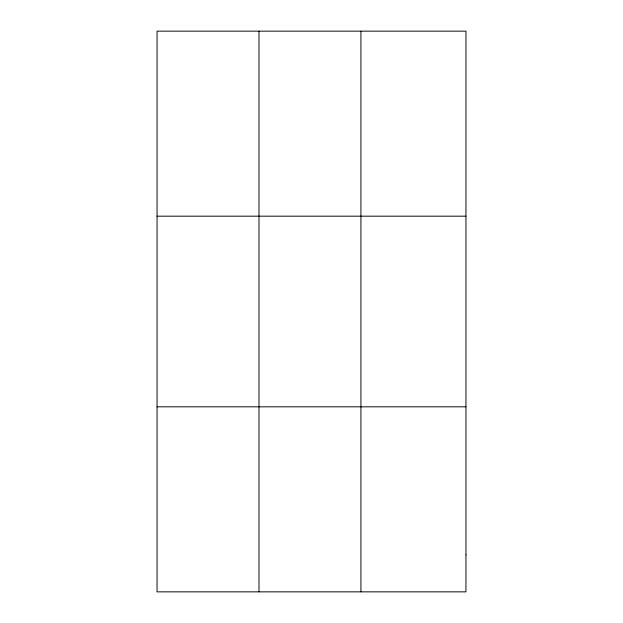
<?xml version="1.0" encoding="UTF-8"?>
<svg xmlns="http://www.w3.org/2000/svg" width="623" height="623" viewBox="0 0 623 623"><rect width="100%" height="100%" fill="white"/><g stroke="black" fill="none" stroke-linecap="round" stroke-linejoin="round"><path stroke-width="0.93" d="M258.989 591.85L258.989 31.15M360.927 591.85L360.927 31.15M157.051 216.181L465.949 216.181M157.051 406.819L465.949 406.819M465.949 554.844L465.949 591.85L157.051 591.85L157.051 31.15L465.949 31.15L465.949 554.844"/></g></svg>
